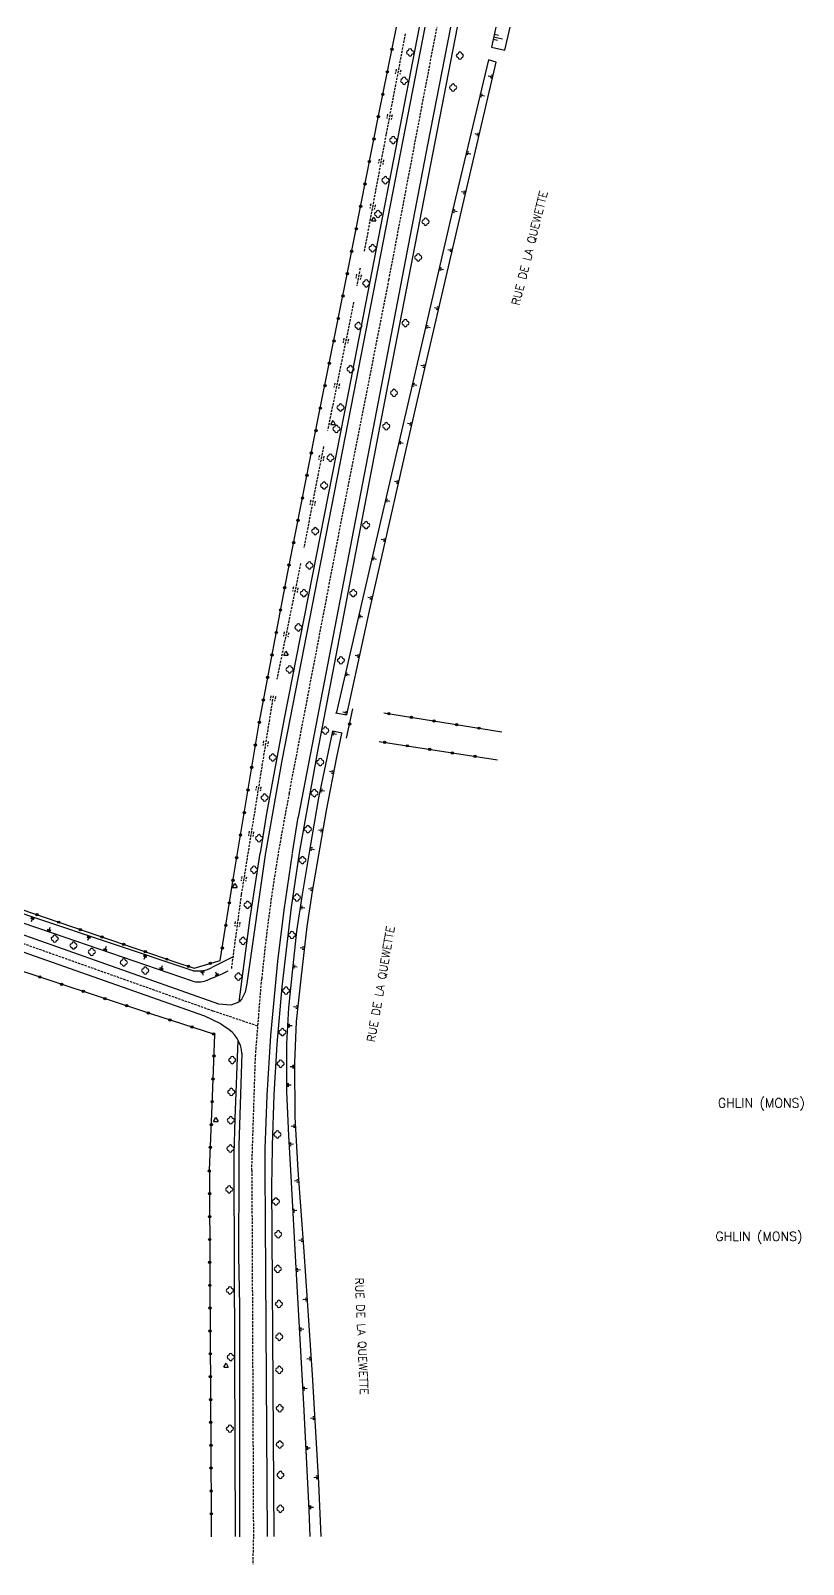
# Model space of a CAD drawing. Header units: millimetres. Extents: x 115017 to 116000, y 128154 to 129000.
# Drawn here: x 115813.2 to 115982.2, y 128163.8 to 128499.2 of the extents above; entities that cross this region are included whole.
import ezdxf
from ezdxf.enums import TextEntityAlignment as Align

# ---------------------------------------------------------------- set-up
doc = ezdxf.new("R2010")
doc.units = ezdxf.units.MM
doc.linetypes.add('DASHED', pattern=[0.75, 0.5, -0.25])
for name, color, linetype in [('W0001', 6, 'DASHED'), ('W0008', 7, 'CONTINUOUS'), ('W0211', 2, 'CONTINUOUS'), ('W0220', 5, 'DASHED'), ('W0300', 7, 'CONTINUOUS'), ('W0322', 7, 'CONTINUOUS'), ('W0471', 7, 'CONTINUOUS'), ('W0980', 7, 'CONTINUOUS'), ('W0989', 7, 'CONTINUOUS')]:
    doc.layers.add(name, color=color, linetype=linetype)
doc.styles.get("Standard").update_dxf_attribs({"font": 'romans.shx', "width": 0.85})

msp = doc.modelspace()

# ---------------------------------------------------------------- linework, layer by layer
at = {"layer": 'W0001'}
for points in [[(115861.57, 128250), (115862.38, 128274.89), (115863.73, 128291.85, -0.025568), (115869.77, 128332.4), (115880.9, 128390.6), (115891.56, 128444.69), (115902.08, 128500)], [(115500, 128437.56), (115503.4, 128435.01), (115565.78, 128394.26, 0.012851), (115583.88, 128383.35, 0.050188), (115619.28, 128367.17), (115661.75, 128352.32), (115705.15, 128337.08), (115752.26, 128320.52), (115801.64, 128303.1), (115853.07, 128284.86), (115862.91, 128281.54)]]:
    msp.add_lwpolyline(points, format="xyb", dxfattribs=at)
msp.add_lwpolyline([(115861.57, 128250), (115861.92, 128169.89), (115861.77, 128163.8)], dxfattribs=at)
at = {"layer": 'W0008'}
for points in [[(115898.17, 128500), (115882.68, 128419.92)], [(115899.4, 128500), (115883.8, 128419.86)], [(115906.5, 128500), (115890.98, 128419.97)], [(115905.01, 128500), (115900.02, 128474.24)], [(115900.02, 128474.24), (115889.54, 128419.93)], [(115883.8, 128419.86), (115868.13, 128339.62), (115864.59, 128319.39)], [(115882.68, 128419.92), (115868.63, 128348.8)], [(115889.54, 128419.93), (115871.68, 128327.18)], [(115890.98, 128419.97), (115875.94, 128341.62), (115871.94, 128319.39)], [(115868.63, 128348.8), (115864.75, 128328), (115863.39, 128319.36)], [(115871.67, 128327.21), (115870.41, 128319.43)], [(115750.69, 128319.25), (115792.2, 128304.55), (115851.2, 128283.75), (115854.72, 128282.05), (115855.95, 128281.23)], [(115760.96, 128319.32), (115813.12, 128300.94), (115854.31, 128286.36), (115857.05, 128286.18), (115858.79, 128286.83), (115861.14, 128304.66), (115863.39, 128319.36)], [(115864.6, 128319.44), (115860.46, 128290.82), (115860.09, 128288.96), (115859.39, 128287.47), (115858.87, 128286.89)], [(115870.38, 128319.22), (115868.56, 128306.86), (115867.2, 128295.71), (115865.67, 128279.42), (115864.89, 128266.34), (115864.44, 128254.69), (115864.44, 128250)], [(115871.95, 128319.32), (115870.18, 128307.52), (115868.16, 128290.09), (115867.07, 128277.55), (115866.41, 128266.44), (115866, 128255.36), (115865.93, 128250)], [(115858.48, 128278.41), (115857.86, 128261.2), (115857.65, 128253.52), (115857.66, 128250)], [(115859.38, 128275.58), (115858.75, 128255.39), (115858.73, 128250)], [(115857.66, 128250), (115857.92, 128169.86)], [(115858.73, 128250), (115858.68, 128231.34), (115858.85, 128220.32), (115858.9, 128169.84), (115858.9, 128169.84)], [(115864.44, 128250), (115864.47, 128238.77), (115864.94, 128169.86)], [(115865.93, 128250), (115865.89, 128246.96), (115866.42, 128169.87)]]:
    msp.add_lwpolyline(points, dxfattribs=at)
msp.add_arc((115852.36, 128275.07), 7.07, 3.904, 60.16, dxfattribs=at)
at = {"layer": 'W0211'}
for p, q in [((115915.31, 128497.03), (115914.33, 128497.25)), ((115916.41, 128497.37), (115914.46, 128497.81)), ((115915.56, 128498.16), (115914.58, 128498.38)), ((115913.29, 128489.34), (115914.26, 128489.11)), ((115913.71, 128488.95), (115914.2, 128488.83)), ((115913.84, 128489.51), (115914.33, 128489.39)), ((115911.9, 128484.69), (115911.41, 128484.81)), ((115912.45, 128484.86), (115911.48, 128485.09)), ((115912.03, 128485.25), (115911.55, 128485.37)), ((115910.34, 128476.68), (115911.32, 128476.45)), ((115910.77, 128476.28), (115911.25, 128476.17)), ((115910.9, 128476.85), (115911.38, 128476.73)), ((115908.9, 128472.04), (115908.42, 128472.16)), ((115909.46, 128472.21), (115908.48, 128472.44)), ((115909.04, 128472.6), (115908.55, 128472.72)), ((115907.4, 128464.02), (115908.37, 128463.79)), ((115907.82, 128463.62), (115908.31, 128463.51)), ((115907.95, 128464.18), (115908.44, 128464.07)), ((115905.91, 128459.39), (115905.42, 128459.51)), ((115906.46, 128459.56), (115905.49, 128459.79)), ((115906.04, 128459.95), (115905.56, 128460.07)), ((115904.46, 128451.35), (115905.43, 128451.13)), ((115904.88, 128450.96), (115905.36, 128450.85)), ((115905.01, 128451.52), (115905.5, 128451.41)), ((115902.96, 128446.73), (115902.48, 128446.84)), ((115903.52, 128446.9), (115902.54, 128447.13)), ((115903.09, 128447.29), (115902.61, 128447.41)), ((115901.51, 128438.69), (115902.49, 128438.46)), ((115902.07, 128438.86), (115902.55, 128438.75)), ((115901.93, 128438.3), (115902.42, 128438.18)), ((115900.02, 128434.07), (115899.53, 128434.18)), ((115900.57, 128434.24), (115899.6, 128434.46)), ((115900.15, 128434.63), (115899.66, 128434.74)), ((115898.57, 128426.03), (115899.54, 128425.8)), ((115898.99, 128425.63), (115899.48, 128425.52)), ((115899.12, 128426.2), (115899.61, 128426.08)), ((115897.63, 128421.57), (115896.65, 128421.8)), ((115897.2, 128421.97), (115896.72, 128422.08)), ((115897.07, 128421.41), (115896.59, 128421.52)), ((115895.63, 128413.36), (115896.61, 128413.14)), ((115896.05, 128412.97), (115896.54, 128412.86)), ((115896.18, 128413.53), (115896.67, 128413.42)), ((115894.14, 128408.74), (115893.65, 128408.86)), ((115894.69, 128408.91), (115893.72, 128409.14)), ((115894.27, 128409.31), (115893.78, 128409.42)), ((115892.75, 128400.68), (115893.72, 128400.46)), ((115893.17, 128400.29), (115893.66, 128400.18)), ((115893.3, 128400.85), (115893.79, 128400.74)), ((115891.2, 128396.08), (115890.72, 128396.19)), ((115891.76, 128396.25), (115890.78, 128396.47)), ((115891.33, 128396.64), (115890.85, 128396.75)), ((115889.89, 128388), (115890.86, 128387.78)), ((115890.31, 128387.61), (115890.8, 128387.5)), ((115890.44, 128388.17), (115890.93, 128388.06)), ((115888.27, 128383.41), (115887.78, 128383.53)), ((115888.82, 128383.58), (115887.85, 128383.81)), ((115888.4, 128383.98), (115887.91, 128384.09)), ((115886.96, 128375.34), (115887.93, 128375.12)), ((115887.38, 128374.95), (115887.87, 128374.83)), ((115887.51, 128375.51), (115888, 128375.4)), ((115885.33, 128370.75), (115884.85, 128370.86)), ((115885.89, 128370.92), (115884.91, 128371.14)), ((115885.46, 128371.31), (115884.98, 128371.42)), ((115884.17, 128362.63), (115885.14, 128362.42)), ((115884.6, 128362.24), (115885.08, 128362.14)), ((115884.72, 128362.81), (115885.21, 128362.7)), ((115882.4, 128358.09), (115881.91, 128358.2)), ((115882.95, 128358.25), (115881.98, 128358.48)), ((115882.53, 128358.65), (115882.04, 128358.76)), ((115881.49, 128350.2), (115882.47, 128349.99)), ((115881.92, 128349.81), (115882.41, 128349.71)), ((115882.04, 128350.38), (115882.53, 128350.27)), ((115879.52, 128345.13), (115879.03, 128345.23)), ((115880.07, 128345.31), (115879.09, 128345.51)), ((115879.63, 128345.69), (115879.15, 128345.79)), ((115878.55, 128337.23), (115879.53, 128337.04)), ((115878.98, 128336.85), (115879.47, 128336.75)), ((115879.1, 128337.42), (115879.59, 128337.32)), ((115876.95, 128332.68), (115876.46, 128332.78)), ((115877.49, 128332.86), (115876.52, 128333.06)), ((115877.06, 128333.24), (115876.57, 128333.34)), ((115876.69, 128324.63), (115877.18, 128324.55)), ((115876.15, 128324.43), (115877.13, 128324.26)), ((115876.59, 128324.06), (115877.08, 128323.98)), ((115874.71, 128319.89), (115874.22, 128319.97)), ((115875.25, 128320.09), (115874.26, 128320.26)), ((115874.81, 128320.46), (115874.31, 128320.54)), ((115873.96, 128311.61), (115874.95, 128311.45)), ((115874.41, 128311.25), (115874.9, 128311.16)), ((115874.5, 128311.82), (115875, 128311.73)), ((115813.28, 128304.96), (115813.44, 128305.44)), ((115813.39, 128304.4), (115813.71, 128305.34)), ((115813.82, 128304.78), (115813.99, 128305.25)), ((115872.6, 128307.07), (115872.11, 128307.15)), ((115873.14, 128307.28), (115872.15, 128307.43)), ((115872.69, 128307.64), (115872.19, 128307.72)), ((115816.96, 128302.71), (115816.8, 128302.24)), ((115817.39, 128303.09), (115817.07, 128302.15)), ((115817.51, 128302.53), (115817.35, 128302.05)), ((115825.61, 128300.84), (115825.77, 128301.31)), ((115825.72, 128300.27), (115826.04, 128301.22)), ((115826.16, 128300.66), (115826.32, 128301.13)), ((115829.26, 128298.51), (115829.1, 128298.03)), ((115829.7, 128298.89), (115829.37, 128297.94)), ((115829.81, 128298.32), (115829.65, 128297.85)), ((115872.14, 128298.69), (115873.14, 128298.58)), ((115872.61, 128298.35), (115873.1, 128298.29)), ((115872.67, 128298.92), (115873.17, 128298.86)), ((115837.94, 128296.72), (115838.1, 128297.19)), ((115838.05, 128296.15), (115838.37, 128297.1)), ((115838.49, 128296.54), (115838.64, 128297.01)), ((115842, 128294.68), (115841.67, 128293.73)), ((115871.5, 128294.43), (115870.51, 128294.54)), ((115871.04, 128294.77), (115870.54, 128294.83)), ((115841.56, 128294.3), (115841.4, 128293.83)), ((115842.11, 128294.11), (115841.95, 128293.64)), ((115850.59, 128293.12), (115850.51, 128293.61)), ((115850.96, 128292.67), (115850.8, 128293.66)), ((115851.16, 128293.21), (115851.08, 128293.7)), ((115853.55, 128292.82), (115853.75, 128292.36)), ((115853.62, 128293.4), (115854.02, 128292.48)), ((115854.08, 128293.05), (115854.28, 128292.59)), ((115870.97, 128294.2), (115870.48, 128294.25)), ((115870.71, 128285.76), (115871.71, 128285.66)), ((115871.18, 128285.42), (115871.68, 128285.37)), ((115871.24, 128286), (115871.74, 128285.94)), ((115869.86, 128281.28), (115869.36, 128281.3)), ((115870.37, 128281.54), (115869.37, 128281.59)), ((115869.89, 128281.85), (115869.39, 128281.88)), ((115869.98, 128272.67), (115870.98, 128272.68)), ((115870.48, 128272.97), (115870.98, 128272.97)), ((115870.49, 128272.39), (115870.99, 128272.39)), ((115869.68, 128268.89), (115869.18, 128268.89)), ((115870.18, 128268.6), (115869.18, 128268.6)), ((115869.68, 128268.31), (115869.18, 128268.31)), ((115870.18, 128259.63), (115871.18, 128259.69)), ((115870.66, 128259.95), (115871.16, 128259.97)), ((115870.69, 128259.37), (115871.19, 128259.4)), ((115870.17, 128255.92), (115869.67, 128255.9)), ((115870.68, 128255.67), (115869.68, 128255.61)), ((115870.2, 128255.35), (115869.7, 128255.32)), ((115870.91, 128247.64), (115871.91, 128247.72)), ((115871.39, 128247.97), (115871.89, 128248.01)), ((115871.43, 128247.39), (115871.93, 128247.43)), ((115870.93, 128241.42), (115870.43, 128241.39)), ((115871.45, 128241.16), (115870.45, 128241.11)), ((115870.96, 128240.85), (115870.46, 128240.82)), ((115871.87, 128234.68), (115872.86, 128234.75)), ((115872.34, 128235), (115872.84, 128235.04)), ((115872.39, 128234.43), (115872.89, 128234.46)), ((115871.67, 128228.44), (115871.17, 128228.42)), ((115872.19, 128228.18), (115871.19, 128228.13)), ((115871.7, 128227.87), (115871.2, 128227.84)), ((115872.76, 128221.72), (115873.76, 128221.78)), ((115873.24, 128222.04), (115873.74, 128222.07)), ((115873.28, 128221.46), (115873.78, 128221.5)), ((115872.41, 128215.46), (115871.91, 128215.44)), ((115872.93, 128215.2), (115871.93, 128215.15)), ((115872.44, 128214.89), (115871.94, 128214.86)), ((115873.64, 128208.75), (115874.64, 128208.81)), ((115874.12, 128209.07), (115874.62, 128209.1)), ((115874.16, 128208.49), (115874.66, 128208.52)), ((115873.15, 128202.49), (115872.65, 128202.46)), ((115873.67, 128202.23), (115872.67, 128202.17)), ((115873.18, 128201.91), (115872.68, 128201.88)), ((115874.41, 128195.78), (115875.4, 128195.84)), ((115874.89, 128196.1), (115875.39, 128196.12)), ((115874.92, 128195.52), (115875.42, 128195.55)), ((115873.85, 128189.5), (115873.35, 128189.48)), ((115874.37, 128189.24), (115873.37, 128189.19)), ((115873.88, 128188.93), (115873.38, 128188.9)), ((115875.13, 128182.8), (115876.12, 128182.86)), ((115875.61, 128183.12), (115876.11, 128183.14)), ((115875.64, 128182.54), (115876.14, 128182.57)), ((115874.54, 128176.52), (115874.04, 128176.49)), ((115875.05, 128176.26), (115874.05, 128176.21)), ((115874.57, 128175.94), (115874.07, 128175.92))]:
    msp.add_line(p, q, dxfattribs=at)
for points in [[(115914.95, 128500), (115913.97, 128495.63), (115916.88, 128494.91), (115918.1, 128500)], [(115913.31, 128492.81), (115905.42, 128459.48)], [(115907, 128457.88), (115915.01, 128492.32)], [(115915.01, 128492.32), (115913.31, 128492.81)], [(115905.42, 128459.48), (115896.41, 128420.75)], [(115898.49, 128421.25), (115907, 128457.88)], [(115896.41, 128420.75), (115887.6, 128382.73)], [(115895.69, 128409.18), (115898.49, 128421.25)], [(115889.68, 128382.53), (115895.69, 128409.18)], [(115887.6, 128382.73), (115879.99, 128349.89)], [(115887.28, 128372.35), (115889.68, 128382.53)], [(115882.38, 128349.59), (115887.28, 128372.35)], [(115879.88, 128349.99), (115882.38, 128349.59)], [(115879.19, 128346), (115876.18, 128331.43)], [(115881.32, 128345.56), (115879.19, 128346)], [(115880.18, 128340.32), (115881.28, 128345.51)], [(115877.88, 128328.64), (115880.18, 128340.32)], [(115876.18, 128331.43), (115874.28, 128320.35)], [(115874.87, 128310.98), (115877.88, 128328.64)], [(115813.87, 128305.29), (115756.05, 128324.96)], [(115754.94, 128323.35), (115817.89, 128301.87)], [(115874.28, 128320.35), (115872.58, 128310.27)], [(115872.58, 128310.27), (115871.37, 128302.29)], [(115873.67, 128303.29), (115874.87, 128310.98)], [(115848.77, 128293.63), (115813.87, 128305.29)], [(115817.89, 128301.87), (115848.54, 128291.39)], [(115871.37, 128302.29), (115870.37, 128293.31)], [(115872.37, 128291.81), (115873.67, 128303.29)], [(115857.35, 128296.56), (115852.85, 128294.31)], [(115857.35, 128296.56), (115857.35, 128296.56)], [(115870.37, 128293.31), (115869.57, 128285.53)], [(115871.37, 128282.53), (115872.37, 128291.81)], [(115869.57, 128285.53), (115869.17, 128277.64)], [(115870.98, 128273.55), (115871.37, 128282.53)], [(115869.17, 128277.64), (115869.17, 128273.45)], [(115869.17, 128273.45), (115869.18, 128267.17)], [(115871.08, 128261.58), (115870.98, 128273.55)], [(115869.18, 128267.17), (115869.58, 128257.48)], [(115871.7, 128250), (115871.08, 128261.58)], [(115869.58, 128257.48), (115870, 128250)], [(115870, 128250), (115871.24, 128227.28), (115872.86, 128198.86), (115874.08, 128175.71), (115874.27, 128169.87)], [(115876.71, 128169.87), (115876.2, 128181.54), (115874.88, 128205.27), (115873.05, 128232.23), (115871.7, 128250)]]:
    msp.add_lwpolyline(points, dxfattribs=at)
for centre, radius, start, end in [((115849.95, 128295.52), 4.36, 251.1239, 291.685), ((115849.68, 128300.67), 7.1, 262.6236, 296.5113), ((115817.01, 128378.36), 93.51, 291.685, 294.9271)]:
    msp.add_arc(centre, radius, start, end, dxfattribs=at)
at = {"layer": 'W0220'}
for p, q in [((115893.15, 128490.78), (115892.96, 128489.79)), ((115894.13, 128490.59), (115893.94, 128489.61)), ((115891.27, 128480.95), (115891.08, 128479.97)), ((115892.25, 128480.77), (115892.06, 128479.78)), ((115889.41, 128471.12), (115889.23, 128470.14)), ((115890.4, 128470.94), (115890.21, 128469.96)), ((115887.57, 128461.3), (115887.39, 128460.31)), ((115888.56, 128461.11), (115888.37, 128460.13)), ((115884.49, 128445.97), (115884.32, 128444.99)), ((115885.48, 128445.8), (115885.3, 128444.81)), ((115881.73, 128431.94), (115881.53, 128430.96)), ((115882.71, 128431.75), (115882.51, 128430.77)), ((115879.74, 128422.14), (115879.54, 128421.16)), ((115880.72, 128421.95), (115880.52, 128420.97)), ((115876.36, 128406.32), (115876.17, 128405.34)), ((115877.34, 128406.13), (115877.15, 128405.15)), ((115874.45, 128396.51), (115874.26, 128395.52)), ((115875.44, 128396.32), (115875.25, 128395.33)), ((115870.68, 128377.54), (115870.48, 128376.56)), ((115871.66, 128377.34), (115871.46, 128376.36)), ((115868.67, 128367.74), (115868.47, 128366.76)), ((115869.65, 128367.54), (115869.45, 128366.56)), ((115865.74, 128353.75), (115865.58, 128352.76)), ((115866.73, 128353.59), (115866.57, 128352.6)), ((115864.16, 128343.88), (115864, 128342.89)), ((115865.14, 128343.72), (115864.98, 128342.73)), ((115862.57, 128334), (115862.41, 128333.02)), ((115863.56, 128333.84), (115863.4, 128332.86)), ((115860.98, 128324.13), (115860.82, 128323.14)), ((115861.97, 128323.97), (115861.81, 128322.98)), ((115859.4, 128314.26), (115859.24, 128313.27)), ((115860.38, 128314.1), (115860.22, 128313.11)), ((115857.96, 128304.35), (115857.83, 128303.36)), ((115858.95, 128304.21), (115858.82, 128303.22))]:
    msp.add_line(p, q, dxfattribs=at)
for points in [[(115895.13, 128498.49), (115890.93, 128476.53), (115886.14, 128450.88)], [(115885.24, 128447.29), (115884.54, 128443.4)], [(115883.84, 128439.8), (115878.14, 128411.75)], [(115877.24, 128408.26), (115872.95, 128386.1)], [(115872.25, 128382.71), (115867.05, 128357.36)], [(115866.25, 128353.76), (115859.26, 128310.24), (115857.06, 128293.87)]]:
    msp.add_lwpolyline(points, dxfattribs=at)
at = {"layer": 'W0300'}
for centre, start, end in [((115895.79, 128494.44), 90, 270), ((115896.19, 128494.84), 0, 180), ((115896.19, 128494.04), 180, 0), ((115896.59, 128494.44), 270, 90), ((115906.68, 128493.74), 90, 270), ((115907.08, 128494.14), 0, 180), ((115907.08, 128493.34), 180, 0), ((115907.48, 128493.74), 270, 90), ((115894.89, 128488.65), 0, 180), ((115894.49, 128488.25), 90, 270), ((115894.89, 128487.85), 180, 0), ((115895.29, 128488.25), 270, 90), ((115905.18, 128486.75), 90, 270), ((115905.58, 128487.15), 0, 180), ((115905.58, 128486.35), 180, 0), ((115905.98, 128486.75), 270, 90), ((115892.09, 128475.27), 90, 270), ((115892.49, 128475.67), 0, 180), ((115892.89, 128475.27), 270, 90), ((115892.49, 128474.87), 180, 0), ((115890.38, 128466.49), 90, 270), ((115890.78, 128466.89), 0, 180), ((115890.78, 128466.09), 180, 0), ((115891.18, 128466.49), 270, 90), ((115888.78, 128459.11), 90, 270), ((115889.18, 128459.51), 0, 180), ((115889.18, 128458.71), 180, 0), ((115889.58, 128459.11), 270, 90), ((115899.18, 128457.41), 90, 270), ((115899.58, 128457.81), 0, 180), ((115899.58, 128457.01), 180, 0), ((115899.98, 128457.41), 270, 90), ((115887.58, 128451.62), 90, 270), ((115887.98, 128452.02), 0, 180), ((115888.38, 128451.62), 270, 90), ((115887.98, 128451.22), 180, 0), ((115897.58, 128449.62), 90, 270), ((115897.98, 128450.02), 0, 180), ((115897.98, 128449.22), 180, 0), ((115898.38, 128449.62), 270, 90), ((115886.19, 128443.94), 90, 270), ((115886.59, 128444.34), 0, 180), ((115886.59, 128443.54), 180, 0), ((115886.99, 128443.94), 270, 90), ((115884.89, 128435.05), 0, 180), ((115894.78, 128435.25), 90, 270), ((115895.18, 128435.65), 0, 180), ((115895.58, 128435.25), 270, 90), ((115884.49, 128434.65), 90, 270), ((115884.89, 128434.25), 180, 0), ((115885.29, 128434.65), 270, 90), ((115895.18, 128434.85), 180, 0), ((115882.78, 128425.18), 90, 270), ((115883.18, 128425.58), 0, 180), ((115883.58, 128425.18), 270, 90), ((115883.18, 128424.78), 180, 0), ((115892.27, 128419.99), 90, 270), ((115892.67, 128420.39), 0, 180), ((115892.67, 128419.59), 180, 0), ((115893.07, 128419.99), 270, 90), ((115880.58, 128416.79), 90, 270), ((115880.98, 128417.19), 0, 180), ((115880.98, 128416.39), 180, 0), ((115881.38, 128416.79), 270, 90), ((115879.68, 128412.1), 90, 270), ((115880.08, 128412.5), 0, 180), ((115880.48, 128412.1), 270, 90), ((115890.57, 128412.7), 90, 270), ((115890.97, 128413.1), 0, 180), ((115890.97, 128412.3), 180, 0), ((115891.37, 128412.7), 270, 90), ((115880.08, 128411.7), 180, 0), ((115878.38, 128405.81), 90, 270), ((115878.78, 128406.21), 0, 180), ((115878.78, 128405.41), 180, 0), ((115879.18, 128405.81), 270, 90), ((115876.98, 128399.73), 90, 270), ((115877.38, 128400.13), 0, 180), ((115877.38, 128399.33), 180, 0), ((115877.78, 128399.73), 270, 90), ((115886.56, 128391.45), 0, 180), ((115875.06, 128389.75), 90, 270), ((115875.46, 128390.15), 0, 180), ((115875.46, 128389.35), 180, 0), ((115875.86, 128389.75), 270, 90), ((115886.16, 128391.05), 90, 270), ((115886.56, 128390.65), 180, 0), ((115886.96, 128391.05), 270, 90), ((115873.77, 128382.26), 90, 270), ((115874.17, 128382.66), 0, 180), ((115874.17, 128381.86), 180, 0), ((115874.57, 128382.26), 270, 90), ((115872.57, 128376.18), 90, 270), ((115872.97, 128376.58), 0, 180), ((115872.97, 128375.78), 180, 0), ((115873.37, 128376.18), 270, 90), ((115883.36, 128376.18), 90, 270), ((115883.76, 128376.58), 0, 180), ((115883.76, 128375.78), 180, 0), ((115884.16, 128376.18), 270, 90), ((115871.37, 128368.69), 90, 270), ((115871.77, 128369.09), 0, 180), ((115871.77, 128368.29), 180, 0), ((115872.17, 128368.69), 270, 90), ((115880.66, 128361.5), 90, 270), ((115881.06, 128361.9), 0, 180), ((115881.46, 128361.5), 270, 90), ((115869.45, 128359.51), 90, 270), ((115869.85, 128359.91), 0, 180), ((115869.85, 128359.11), 180, 0), ((115870.25, 128359.51), 270, 90), ((115881.06, 128361.1), 180, 0), ((115877.25, 128346.14), 90, 270), ((115877.65, 128346.54), 0, 180), ((115877.65, 128345.74), 180, 0), ((115878.05, 128346.14), 270, 90), ((115865.76, 128340.25), 90, 270), ((115866.16, 128340.65), 0, 180), ((115866.16, 128339.85), 180, 0), ((115866.56, 128340.25), 270, 90), ((115876.15, 128339.25), 90, 270), ((115876.55, 128339.65), 0, 180), ((115876.55, 128338.85), 180, 0), ((115876.95, 128339.25), 270, 90), ((115863.96, 128331.47), 90, 270), ((115864.36, 128331.87), 0, 180), ((115864.76, 128331.47), 270, 90), ((115874.85, 128332.46), 90, 270), ((115875.25, 128332.86), 0, 180), ((115875.25, 128332.06), 180, 0), ((115875.65, 128332.46), 270, 90), ((115864.36, 128331.07), 180, 0), ((115873.45, 128324.58), 90, 270), ((115873.85, 128324.98), 0, 180), ((115874.25, 128324.58), 270, 90), ((115862.75, 128322.59), 90, 270), ((115863.15, 128322.99), 0, 180), ((115863.15, 128322.19), 180, 0), ((115863.55, 128322.59), 270, 90), ((115873.85, 128324.18), 180, 0), ((115872.24, 128317.8), 90, 270), ((115872.64, 128318.2), 0, 180), ((115873.04, 128317.8), 270, 90), ((115861.65, 128315.7), 90, 270), ((115862.05, 128316.1), 0, 180), ((115862.05, 128315.3), 180, 0), ((115862.45, 128315.7), 270, 90), ((115872.64, 128317.4), 180, 0), ((115860.25, 128308.02), 90, 270), ((115860.65, 128308.42), 0, 180), ((115861.05, 128308.02), 270, 90), ((115871.04, 128309.61), 90, 270), ((115871.44, 128310.01), 0, 180), ((115871.44, 128309.21), 180, 0), ((115871.84, 128309.61), 270, 90), ((115860.65, 128307.62), 180, 0), ((115818.48, 128301.03), 0, 180), ((115869.94, 128301.43), 90, 270), ((115870.34, 128301.83), 0, 180), ((115870.74, 128301.43), 270, 90), ((115818.08, 128300.63), 90, 270), ((115818.48, 128300.23), 180, 0), ((115818.88, 128300.63), 270, 90), ((115822.18, 128299.13), 90, 270), ((115822.58, 128299.53), 0, 180), ((115822.58, 128298.73), 180, 0), ((115822.98, 128299.13), 270, 90), ((115826.18, 128297.73), 90, 270), ((115826.58, 128298.13), 0, 180), ((115826.98, 128297.73), 270, 90), ((115859.25, 128300.13), 90, 270), ((115859.65, 128300.53), 0, 180), ((115859.65, 128299.73), 180, 0), ((115860.05, 128300.13), 270, 90), ((115870.34, 128301.03), 180, 0), ((115826.58, 128297.33), 180, 0), ((115833.17, 128295.44), 90, 270), ((115833.57, 128295.84), 0, 180), ((115833.57, 128295.04), 180, 0), ((115833.97, 128295.44), 270, 90), ((115838.27, 128294.04), 0, 180), ((115837.87, 128293.64), 90, 270), ((115838.27, 128293.24), 180, 0), ((115838.67, 128293.64), 270, 90), ((115858.25, 128292.34), 90, 270), ((115858.65, 128292.74), 0, 180), ((115858.65, 128291.94), 180, 0), ((115859.05, 128292.34), 270, 90), ((115868.67, 128289.26), 90, 270), ((115869.07, 128289.66), 0, 180), ((115869.07, 128288.86), 180, 0), ((115869.47, 128289.26), 270, 90), ((115868.27, 128280.58), 0, 180), ((115867.87, 128280.18), 90, 270), ((115868.27, 128279.78), 180, 0), ((115868.67, 128280.18), 270, 90), ((115856.88, 128274.09), 90, 270), ((115857.28, 128274.49), 0, 180), ((115857.68, 128274.09), 270, 90), ((115857.28, 128273.69), 180, 0), ((115867.47, 128273.29), 90, 270), ((115867.87, 128273.69), 0, 180), ((115867.87, 128272.89), 180, 0), ((115868.27, 128273.29), 270, 90), ((115856.68, 128267.1), 90, 270), ((115857.08, 128267.5), 0, 180), ((115857.48, 128267.1), 270, 90), ((115857.08, 128266.7), 180, 0), ((115856.58, 128260.91), 90, 270), ((115856.98, 128261.31), 0, 180), ((115857.38, 128260.91), 270, 90), ((115856.98, 128260.51), 180, 0), ((115866.77, 128257.82), 90, 270), ((115867.17, 128258.22), 0, 180), ((115867.57, 128257.82), 270, 90), ((115856.48, 128254.73), 90, 270), ((115856.88, 128255.13), 0, 180), ((115856.88, 128254.33), 180, 0), ((115857.28, 128254.73), 270, 90), ((115867.17, 128257.42), 180, 0), ((115856.22, 128245.79), 90, 270), ((115856.62, 128246.19), 0, 180), ((115856.62, 128245.39), 180, 0), ((115857.02, 128245.79), 270, 90), ((115866.45, 128243.15), 90, 270), ((115866.85, 128243.55), 0, 180), ((115866.85, 128242.75), 180, 0), ((115867.25, 128243.15), 270, 90), ((115866.94, 128235.98), 90, 270), ((115867.34, 128236.38), 0, 180), ((115867.34, 128235.58), 180, 0), ((115867.74, 128235.98), 270, 90), ((115866.86, 128228.41), 90, 270), ((115867.26, 128228.81), 0, 180), ((115867.26, 128228.01), 180, 0), ((115867.66, 128228.41), 270, 90), ((115856.39, 128223.71), 90, 270), ((115856.79, 128224.11), 0, 180), ((115857.19, 128223.71), 270, 90), ((115856.79, 128223.31), 180, 0), ((115867.11, 128220.74), 90, 270), ((115867.51, 128221.14), 0, 180), ((115867.91, 128220.74), 270, 90), ((115867.51, 128220.34), 180, 0), ((115867.19, 128213.57), 90, 270), ((115867.59, 128213.97), 0, 180), ((115867.99, 128213.57), 270, 90), ((115867.59, 128213.17), 180, 0), ((115856.55, 128209.12), 90, 270), ((115856.95, 128209.52), 0, 180), ((115856.95, 128208.72), 180, 0), ((115857.35, 128209.12), 270, 90), ((115867.19, 128206.32), 90, 270), ((115867.59, 128206.72), 0, 180), ((115867.59, 128205.92), 180, 0), ((115867.99, 128206.32), 270, 90), ((115867.28, 128197.92), 90, 270), ((115867.68, 128198.32), 0, 180), ((115867.68, 128197.52), 180, 0), ((115868.08, 128197.92), 270, 90), ((115856.39, 128193.47), 90, 270), ((115856.79, 128193.87), 0, 180), ((115857.19, 128193.47), 270, 90), ((115856.79, 128193.07), 180, 0), ((115867.28, 128190.01), 90, 270), ((115867.68, 128190.41), 0, 180), ((115868.08, 128190.01), 270, 90), ((115867.68, 128189.61), 180, 0), ((115867.44, 128183.34), 90, 270), ((115867.84, 128183.74), 0, 180), ((115868.24, 128183.34), 270, 90), ((115867.84, 128182.94), 180, 0), ((115867.41, 128175.96), 90, 270), ((115867.81, 128176.36), 0, 180), ((115867.81, 128175.56), 180, 0), ((115868.21, 128175.96), 270, 90)]:
    msp.add_arc(centre, 0.4, start, end, dxfattribs=at)
at = {"layer": 'W0322'}
for points in [[(115718.57, 128350.97), (115717.57, 128339.09), (115731.46, 128334.3), (115793.91, 128312.94), (115844.97, 128295.47), (115848.96, 128294.17), (115854.66, 128295.87), (115857.66, 128314.54), (115863.15, 128347.77), (115869.35, 128380.41), (115876.34, 128415.55), (115882.74, 128447.39), (115889.33, 128480.93), (115893.22, 128500)], [(115882.26, 128344.46), (115883.67, 128350.9)], [(115890.42, 128349.99), (115916.23, 128345.87)], [(115889.42, 128343.75), (115915.32, 128339.72)], [(115852.31, 128250), (115852.87, 128264.18), (115853.47, 128279.68), (115839.46, 128284.22), (115796.22, 128298.51)], [(115852.31, 128250), (115852.38, 128225.88), (115852.54, 128201.32), (115852.71, 128175.03), (115852.71, 128169.84)]]:
    msp.add_lwpolyline(points, dxfattribs=at)
for centre, radius in [((115892.22, 128495.1), 0.25), ((115892.22, 128495.1), 0.15), ((115891.23, 128490.2), 0.25), ((115891.23, 128490.2), 0.15), ((115890.23, 128485.3), 0.25), ((115890.23, 128485.3), 0.15), ((115889.23, 128480.4), 0.25), ((115889.23, 128480.4), 0.15), ((115888.27, 128475.5), 0.25), ((115888.27, 128475.5), 0.15), ((115887.3, 128470.59), 0.25), ((115887.3, 128470.59), 0.15), ((115886.34, 128465.68), 0.25), ((115886.34, 128465.68), 0.15), ((115885.37, 128460.78), 0.25), ((115885.37, 128460.78), 0.15), ((115884.41, 128455.87), 0.25), ((115884.41, 128455.87), 0.15), ((115883.44, 128450.97), 0.25), ((115883.44, 128450.97), 0.15), ((115882.47, 128446.06), 0.25), ((115882.47, 128446.06), 0.15), ((115881.49, 128441.16), 0.25), ((115881.49, 128441.16), 0.15), ((115880.5, 128436.26), 0.25), ((115880.5, 128436.26), 0.15), ((115879.52, 128431.36), 0.25), ((115879.52, 128431.36), 0.15), ((115878.53, 128426.45), 0.25), ((115878.53, 128426.45), 0.15), ((115877.55, 128421.55), 0.25), ((115877.55, 128421.55), 0.15), ((115876.56, 128416.65), 0.25), ((115876.56, 128416.65), 0.15), ((115875.59, 128411.75), 0.25), ((115875.59, 128411.75), 0.15), ((115874.61, 128406.84), 0.25), ((115874.61, 128406.84), 0.15), ((115873.63, 128401.94), 0.25), ((115873.63, 128401.94), 0.15), ((115872.66, 128397.03), 0.25), ((115872.66, 128397.03), 0.15), ((115871.68, 128392.13), 0.25), ((115871.68, 128392.13), 0.15), ((115870.71, 128387.23), 0.25), ((115870.71, 128387.23), 0.15), ((115869.73, 128382.32), 0.25), ((115869.73, 128382.32), 0.15), ((115868.78, 128377.41), 0.25), ((115868.78, 128377.41), 0.15), ((115867.85, 128372.5), 0.25), ((115867.85, 128372.5), 0.15), ((115866.91, 128367.59), 0.25), ((115866.91, 128367.59), 0.15), ((115865.98, 128362.68), 0.25), ((115865.98, 128362.68), 0.15), ((115865.05, 128357.76), 0.25), ((115865.05, 128357.76), 0.15), ((115864.12, 128352.85), 0.25), ((115864.12, 128352.85), 0.15), ((115863.19, 128347.94), 0.25), ((115863.19, 128347.94), 0.15), ((115891.54, 128349.82), 0.25), ((115891.54, 128349.82), 0.15), ((115896.48, 128349.03), 0.25), ((115896.48, 128349.03), 0.15), ((115901.42, 128348.24), 0.25), ((115901.42, 128348.24), 0.15), ((115882.95, 128347.6), 0.25), ((115882.95, 128347.6), 0.15), ((115906.35, 128347.45), 0.25), ((115906.35, 128347.45), 0.15), ((115911.29, 128346.66), 0.25), ((115911.29, 128346.66), 0.15), ((115862.37, 128343.01), 0.25), ((115862.37, 128343.01), 0.15), ((115890.62, 128343.56), 0.25), ((115890.62, 128343.56), 0.15), ((115895.56, 128342.8), 0.25), ((115895.56, 128342.8), 0.15), ((115900.5, 128342.03), 0.25), ((115900.5, 128342.03), 0.15), ((115905.44, 128341.26), 0.25), ((115905.44, 128341.26), 0.15), ((115861.55, 128338.07), 0.25), ((115861.55, 128338.07), 0.15), ((115910.38, 128340.49), 0.25), ((115910.38, 128340.49), 0.15), ((115860.73, 128333.14), 0.25), ((115860.73, 128333.14), 0.15), ((115859.92, 128328.21), 0.25), ((115859.92, 128328.21), 0.15), ((115859.1, 128323.28), 0.25), ((115859.1, 128323.28), 0.15), ((115858.29, 128318.34), 0.25), ((115858.29, 128318.34), 0.15), ((115857.48, 128313.41), 0.25), ((115857.48, 128313.41), 0.15), ((115856.68, 128308.47), 0.25), ((115856.68, 128308.47), 0.15), ((115814.6, 128305.86), 0.25), ((115814.6, 128305.86), 0.15), ((115819.33, 128304.24), 0.25), ((115819.33, 128304.24), 0.15), ((115824.06, 128302.62), 0.25), ((115824.06, 128302.62), 0.15), ((115828.8, 128301), 0.25), ((115828.8, 128301), 0.15), ((115855.89, 128303.54), 0.25), ((115855.89, 128303.54), 0.15), ((115833.53, 128299.39), 0.25), ((115833.53, 128299.39), 0.15), ((115838.26, 128297.77), 0.25), ((115838.26, 128297.77), 0.15), ((115855.1, 128298.6), 0.25), ((115855.1, 128298.6), 0.15), ((115842.99, 128296.15), 0.25), ((115842.99, 128296.15), 0.15), ((115847.73, 128294.57), 0.25), ((115847.73, 128294.57), 0.15), ((115852.52, 128295.23), 0.25), ((115852.52, 128295.23), 0.15), ((115815.21, 128292.23), 0.25), ((115815.21, 128292.23), 0.15), ((115819.96, 128290.66), 0.25), ((115819.96, 128290.66), 0.15), ((115824.7, 128289.1), 0.25), ((115824.7, 128289.1), 0.15), ((115829.45, 128287.53), 0.25), ((115829.45, 128287.53), 0.15), ((115834.2, 128285.96), 0.25), ((115834.2, 128285.96), 0.15), ((115838.95, 128284.39), 0.25), ((115838.95, 128284.39), 0.15), ((115843.7, 128282.84), 0.25), ((115843.7, 128282.84), 0.15), ((115848.46, 128281.31), 0.25), ((115848.46, 128281.31), 0.15), ((115853.22, 128279.77), 0.25), ((115853.22, 128279.77), 0.15), ((115853.29, 128274.96), 0.25), ((115853.29, 128274.96), 0.15), ((115853.1, 128269.96), 0.25), ((115853.1, 128269.96), 0.15), ((115852.9, 128264.97), 0.25), ((115852.9, 128264.97), 0.15), ((115852.7, 128259.97), 0.25), ((115852.7, 128259.97), 0.15), ((115852.51, 128254.97), 0.25), ((115852.51, 128254.97), 0.15), ((115852.31, 128249.84), 0.25), ((115852.31, 128249.84), 0.15), ((115852.33, 128244.84), 0.25), ((115852.33, 128244.84), 0.15), ((115852.34, 128239.84), 0.25), ((115852.34, 128239.84), 0.15), ((115852.36, 128234.84), 0.25), ((115852.36, 128234.84), 0.15), ((115852.37, 128229.84), 0.25), ((115852.37, 128229.84), 0.15), ((115852.39, 128224.84), 0.25), ((115852.39, 128224.84), 0.15), ((115852.42, 128219.84), 0.25), ((115852.42, 128219.84), 0.15), ((115852.45, 128214.84), 0.25), ((115852.45, 128214.84), 0.15), ((115852.49, 128209.84), 0.25), ((115852.49, 128209.84), 0.15), ((115852.52, 128204.84), 0.25), ((115852.52, 128204.84), 0.15), ((115852.55, 128199.84), 0.25), ((115852.55, 128199.84), 0.15), ((115852.59, 128194.84), 0.25), ((115852.59, 128194.84), 0.15), ((115852.62, 128189.84), 0.25), ((115852.62, 128189.84), 0.15), ((115852.65, 128184.84), 0.25), ((115852.65, 128184.84), 0.15), ((115852.68, 128179.84), 0.25), ((115852.68, 128179.84), 0.15), ((115852.71, 128174.84), 0.25), ((115852.71, 128174.84), 0.15)]:
    msp.add_circle(centre, radius, dxfattribs=at)
at = {"layer": 'W0471'}
for p, q in [((115887.73, 128457.58), (115888.23, 128458.45)), ((115887.73, 128457.58), (115888.73, 128457.58)), ((115888.23, 128458.45), (115888.73, 128457.58)), ((115878.84, 128413.06), (115879.34, 128413.93)), ((115878.84, 128413.06), (115879.84, 128413.06)), ((115879.34, 128413.93), (115879.84, 128413.06)), ((115868.55, 128362.66), (115869.05, 128363.52)), ((115868.55, 128362.66), (115869.55, 128362.66)), ((115869.05, 128363.52), (115869.55, 128362.66)), ((115857.36, 128311.79), (115857.86, 128312.66)), ((115857.36, 128311.79), (115858.36, 128311.79)), ((115857.86, 128312.66), (115858.36, 128311.79)), ((115853.19, 128260.66), (115853.69, 128261.53)), ((115853.69, 128261.53), (115854.19, 128260.66)), ((115853.19, 128260.66), (115854.19, 128260.66)), ((115855.43, 128206.91), (115855.93, 128207.78)), ((115855.93, 128207.78), (115856.43, 128206.91)), ((115855.43, 128206.91), (115856.43, 128206.91))]:
    msp.add_line(p, q, dxfattribs=at)

# ---------------------------------------------------------------- texts
at = {"layer": 'W0980'}
for p in [(115973.03, 128264.57), (115972.49, 128235.39)]:
    msp.add_text('GHLIN (MONS)', height=2, dxfattribs=at).set_placement(p, align=Align.MIDDLE)
at = {"layer": 'W0989'}
for rotation, p in [(75.949, (115922.4, 128451.63)), (80.2371, (115889.85, 128290.69)), (272.5166, (115885.53, 128213.7))]:
    msp.add_text('RUE DE LA QUEWETTE', height=1.75, rotation=rotation, dxfattribs=at).set_placement(p, align=Align.MIDDLE)

doc.saveas('drawing.dxf')
